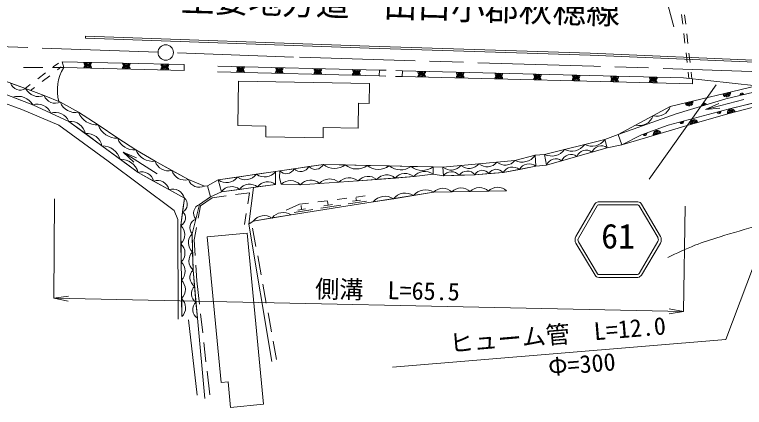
# Model space of a CAD drawing. Units: millimetres, scale not verified. Extents: x 40000 to 680000, y 20000 to 380000.
# Drawn here: x 363745 to 439332, y 252738 to 293448 of the extents above; entities that cross this region are included whole.
import ezdxf
from ezdxf.enums import TextEntityAlignment as Align

# ---------------------------------------------------------------- set-up
doc = ezdxf.new("R2010")
doc.units = ezdxf.units.MM
doc.header["$LTSCALE"] = 1000
doc.linetypes.add('CHAIN', pattern=[18.5, 12, -1.5, 3.5, -1.5])
for name, color, linetype, lineweight in [('M-BGD', 7, 'Continuous', 13), ('M-BMK', 2, 'CHAIN', 13), ('M-BMK-SRVR', 3, 'Continuous', 13), ('M-STR-HTXT', 7, 'Continuous', 13), ('M-STR-STRC', 7, 'Continuous', 13)]:
    doc.layers.add(name, color=color, linetype=linetype, lineweight=lineweight)
doc.layers.add('M-BGD-HTXT', color=7, linetype='Continuous')
doc.styles.add('ＭＳ ゴシック', font='')
doc.styles.get('ＭＳ ゴシック').set_extended_font_data('MS Gothic')

# ---------------------------------------------------------------- blocks, each defined once
blk = doc.blocks.new('ﾌﾟﾛｯﾄﾏｰｸ-02')
at = {"color": 3, "linetype": 'Continuous', "lineweight": 13}
blk.add_circle((0, 0), 0.5, dxfattribs=at)
blk = doc.blocks.new('open_arrow')
at = {"color": 0, "linetype": 'Continuous', "lineweight": -2}
blk.add_lwpolyline([(7.5, 1.25), (0, 0), (7.5, -1.25)], dxfattribs=at)

msp = doc.modelspace()

# ---------------------------------------------------------------- linework, layer by layer
at = {"layer": 'M-BGD'}
for p, q in [((432833, 293458), (432946, 292465)), ((433137, 293436), (433250, 292442)), ((371075, 291012), (371082, 291211)), ((433059, 291471), (433172, 290477)), ((433364, 291449), (433477, 290455)), ((423367, 289443), (449397, 288342)), ((433285, 289484), (433398, 288490)), ((433590, 289461), (433703, 288468)), ((367753, 288018), (368281, 288421)), ((368182, 287717), (368584, 288024)), ((368675, 288566), (381313, 288266)), ((368675, 288566), (368835, 287962)), ((368675, 288566), (381313, 288266)), ((381313, 288266), (381299, 287666)), ((384786, 288117), (401531, 287698)), ((384786, 288117), (401531, 287698)), ((364659, 287962), (366659, 287962)), ((366163, 286806), (366958, 287412)), ((367659, 287962), (368835, 287962)), ((381299, 287666), (368835, 287962)), ((381299, 287666), (368835, 287962)), ((384771, 287517), (401516, 287098)), ((401516, 287098), (384771, 287517)), ((401534, 287698), (401516, 287098)), ((401534, 287698), (402223, 287676)), ((403222, 287645), (403911, 287624)), ((403907, 287624), (403892, 287024)), ((403907, 287624), (433009, 286900)), ((403907, 287624), (433009, 286900)), ((433512, 287497), (433587, 286835)), ((433816, 287474), (433893, 286800)), ((361756, 286922), (364890, 285778)), ((366592, 286504), (367387, 287110)), ((386869, 281949), (386952, 286558)), ((386952, 286558), (400490, 286313)), ((401516, 287098), (402204, 287077)), ((403204, 287045), (403892, 287024)), ((403892, 287024), (433962, 286276)), ((403892, 287024), (433962, 286276)), ((433009, 286900), (440570, 286048)), ((433009, 286900), (433956, 286793)), ((433962, 286276), (433956, 286793)), ((364890, 285778), (363323, 286350)), ((364840, 285796), (365368, 286199)), ((364890, 285778), (366806, 285065)), ((366806, 285065), (364890, 285778)), ((365394, 285591), (365796, 285897)), ((400490, 286313), (400453, 284241)), ((431657, 283917), (440570, 286048)), ((431657, 283917), (440570, 286048)), ((359463, 285426), (364511, 283624)), ((365623, 284091), (361489, 285675)), ((366806, 285065), (368484, 284382)), ((368484, 284382), (366806, 285065)), ((441021, 285565), (437412, 284721)), ((437412, 284721), (441021, 285565)), ((437649, 283631), (443133, 285009)), ((365623, 284091), (363556, 284883)), ((368484, 284382), (370371, 283327)), ((370371, 283327), (368484, 284382)), ((399324, 281667), (399371, 284261)), ((399371, 284261), (400453, 284241)), ((432272, 283174), (437412, 284721)), ((432272, 283174), (437412, 284721)), ((439272, 284654), (435286, 283624)), ((435286, 283624), (436676, 284242)), ((364511, 283624), (368313, 281976)), ((369366, 282380), (365623, 284091)), ((367494, 283236), (365623, 284091)), ((426272, 281016), (431657, 283917)), ((429862, 282950), (431657, 283917)), ((431432, 281971), (437649, 283631)), ((435286, 283624), (436801, 283758)), ((437629, 283178), (441505, 284173)), ((437629, 283178), (441505, 284173)), ((369366, 282380), (367494, 283236)), ((370371, 283327), (372405, 282020)), ((372405, 282020), (370371, 283327)), ((426272, 281016), (432272, 283174)), ((428067, 281983), (429862, 282950)), ((433411, 281960), (437629, 283178)), ((433411, 281960), (437629, 283178)), ((368313, 281976), (373426, 278266)), ((372797, 279841), (369366, 282380)), ((371081, 281111), (369366, 282380)), ((372405, 282020), (374425, 280624)), ((374425, 280624), (372405, 282020)), ((386869, 281949), (389779, 281896)), ((426272, 281016), (428067, 281983)), ((426642, 279966), (433411, 281960)), ((426642, 279966), (433411, 281960)), ((428677, 280981), (431432, 281971)), ((428677, 280981), (431432, 281971)), ((389779, 281896), (389759, 280781)), ((395719, 281733), (395700, 280673)), ((399324, 281667), (395719, 281733)), ((372797, 279841), (371081, 281111)), ((374425, 280624), (376297, 279443)), ((376297, 279443), (374425, 280624)), ((395700, 280673), (389759, 280781)), ((424873, 280500), (418635, 278965)), ((424873, 280500), (422794, 279989)), ((424873, 280500), (426272, 281016)), ((425111, 279649), (424873, 280500)), ((426272, 281016), (426642, 279966)), ((426642, 279966), (428677, 280981)), ((426642, 279966), (428677, 280981)), ((376543, 277086), (372797, 279841)), ((374670, 278463), (372797, 279841)), ((422794, 279989), (420715, 279477)), ((425111, 279649), (426642, 279966)), ((378497, 276942), (374982, 279189)), ((374982, 279189), (376381, 278592)), ((374982, 279189), (376111, 278171)), ((376297, 279443), (378317, 278248)), ((378317, 278248), (376297, 279443)), ((417648, 278863), (418635, 278965)), ((420715, 279477), (418635, 278965)), ((418635, 278965), (418833, 277856)), ((418833, 277856), (425111, 279649)), ((421972, 278752), (423542, 279201)), ((423542, 279201), (425111, 279649)), ((373426, 278266), (380278, 273152)), ((376543, 277086), (374670, 278463)), ((378317, 278248), (381748, 276347)), ((380032, 277297), (378317, 278248)), ((408113, 277645), (415569, 278329)), ((413705, 278158), (415569, 278329)), ((415569, 278329), (417648, 278863)), ((417648, 278863), (415569, 278329)), ((417648, 278863), (417723, 277735)), ((418833, 277856), (420403, 278304)), ((420403, 278304), (421972, 278752)), ((391200, 277251), (395725, 277924)), ((392708, 277475), (391200, 277251)), ((394216, 277700), (392708, 277475)), ((395725, 277924), (394216, 277700)), ((395725, 277924), (407089, 277668)), ((397997, 277873), (395725, 277924)), ((400270, 277822), (397997, 277873)), ((402543, 277771), (400270, 277822)), ((404816, 277720), (402543, 277771)), ((407089, 277668), (404816, 277720)), ((407089, 277668), (407088, 276918)), ((407089, 277668), (408113, 277645)), ((408113, 277645), (409977, 277816)), ((408157, 276739), (408113, 277645)), ((409977, 277816), (411841, 277987)), ((411841, 277987), (413705, 278158)), ((417723, 277735), (414336, 277066)), ((416029, 277400), (417723, 277735)), ((417723, 277735), (418833, 277856)), ((381331, 274427), (376543, 277086)), ((378139, 276199), (376543, 277086)), ((381748, 276347), (380032, 277297)), ((384842, 276306), (390779, 277189)), ((388800, 276894), (386821, 276600)), ((390779, 277189), (388800, 276894)), ((390779, 277189), (390772, 275827)), ((390779, 277189), (391200, 277251)), ((391194, 276522), (391200, 277251)), ((405083, 276665), (399335, 276205)), ((403167, 276512), (405083, 276665)), ((407088, 276918), (405083, 276665)), ((405083, 276665), (407088, 276918)), ((407088, 276918), (408157, 276739)), ((411425, 276858), (408157, 276739)), ((408157, 276739), (409791, 276799)), ((409791, 276799), (411425, 276858)), ((414336, 277066), (411425, 276858)), ((411425, 276858), (412881, 276962)), ((412881, 276962), (414336, 277066)), ((414336, 277066), (416029, 277400)), ((379735, 275313), (378139, 276199)), ((381748, 276347), (383413, 275667)), ((383413, 275667), (381748, 276347)), ((383713, 275686), (384842, 276306)), ((386821, 276600), (384842, 276306)), ((385178, 275094), (384842, 276306)), ((391359, 275878), (391194, 276522)), ((399335, 276205), (393335, 275819)), ((393335, 275819), (395335, 275947)), ((395335, 275947), (397335, 276076)), ((397335, 276076), (399335, 276205)), ((399335, 276205), (401251, 276358)), ((401251, 276358), (403167, 276512)), ((381331, 274427), (379735, 275313)), ((383413, 275667), (383713, 275686)), ((384030, 274563), (383713, 275686)), ((390772, 275827), (385178, 275094)), ((387043, 275338), (385178, 275094)), ((388908, 275583), (387043, 275338)), ((388483, 275527), (388015, 271717)), ((390772, 275827), (388908, 275583)), ((393335, 275819), (391359, 275878)), ((391359, 275878), (393335, 275819)), ((407143, 275030), (414703, 275174)), ((410923, 275102), (412813, 275138)), ((412813, 275138), (414703, 275174)), ((380957, 271585), (381331, 274427)), ((381144, 273006), (381331, 274427)), ((384030, 274563), (382904, 273781)), ((383001, 273631), (384219, 274463)), ((384030, 274563), (385178, 275094)), ((384219, 274463), (385648, 274656)), ((386639, 274790), (388068, 274983)), ((388068, 274983), (387890, 273835)), ((397146, 274287), (398138, 274415)), ((399156, 274164), (399083, 274457)), ((399129, 274543), (400051, 274661)), ((400889, 274035), (407143, 275030)), ((402974, 274366), (405058, 274698)), ((405058, 274698), (407143, 275030)), ((407143, 275030), (409033, 275066)), ((409033, 275066), (410923, 275102)), ((382904, 273781), (382125, 270728)), ((382515, 272255), (382904, 273781)), ((382760, 272355), (383001, 273631)), ((391882, 273176), (393249, 273785)), ((392376, 272679), (400889, 274035)), ((393249, 273785), (394170, 273904)), ((393475, 273259), (393410, 273655)), ((395162, 274032), (396154, 274159)), ((395479, 273376), (397517, 273700)), ((395773, 273625), (396686, 273770)), ((396229, 273698), (396142, 274081)), ((398290, 273823), (400208, 274129)), ((398741, 274098), (399571, 274230)), ((400889, 274035), (402974, 274366)), ((380278, 273152), (380644, 272220)), ((380957, 271585), (381144, 273006)), ((392706, 272934), (394628, 273240)), ((393077, 273196), (393873, 273323)), ((380644, 272220), (380685, 261875)), ((382125, 270728), (382515, 272255)), ((387737, 272847), (387559, 271699)), ((388457, 272056), (392376, 272679)), ((388457, 272056), (390417, 272368)), ((390417, 272368), (392376, 272679)), ((381068, 262145), (380957, 271585)), ((380979, 269697), (380957, 271585)), ((382333, 270096), (382574, 271372)), ((388015, 271717), (388457, 272056)), ((388015, 271717), (390395, 257496)), ((382176, 268843), (382125, 270728)), ((383697, 270399), (387833, 270796)), ((387833, 270796), (389536, 253067)), ((388401, 271318), (388744, 269431)), ((382447, 268479), (382333, 270096)), ((385146, 255313), (383697, 270399)), ((381001, 267809), (380979, 269697)), ((382227, 266958), (382176, 268843)), ((388922, 268447), (389280, 266480)), ((381023, 265921), (381001, 267809)), ((382379, 265302), (382227, 266958)), ((382630, 265863), (382517, 267481)), ((381046, 264033), (381023, 265921)), ((382901, 263437), (382630, 265863)), ((389459, 265496), (389816, 263528)), ((382530, 263646), (382379, 265302)), ((381068, 262145), (381046, 264033)), ((382682, 261990), (382530, 263646)), ((383235, 260456), (383012, 262443)), ((389995, 262544), (390352, 260576)), ((381748, 261815), (382639, 254017)), ((382682, 261990), (383447, 253658)), ((383568, 257474), (383346, 259462)), ((390531, 259592), (390874, 257706)), ((383950, 254054), (383679, 256480)), ((385146, 255313), (385856, 255382)), ((385856, 255382), (386110, 252738)), ((389536, 253067), (386110, 252738))]:
    msp.add_line(p, q, dxfattribs=at)
for points in [[(371075, 291012), (400460, 289969), (423360, 289243), (449383, 288142)], [(371082, 291211), (400467, 290169), (423367, 289443)], [(431432, 281971), (437649, 283631), (443133, 285009)], [(382125, 270728), (382227, 266958), (382682, 261990)]]:
    msp.add_lwpolyline(points, dxfattribs=at)
for centre, radius, start, end in [((371301, 287904), 400, 358.6399, 178.6399), ((371316, 288504), 400, 178.6399, 358.6399), ((371301, 287904), 300, 358.6399, 178.6399), ((371316, 288504), 300, 178.6399, 358.6399), ((371301, 287904), 200, 358.6399, 178.6399), ((371316, 288504), 200, 178.6399, 358.6399), ((371301, 287904), 100, 358.6399, 178.6399), ((371316, 288504), 100, 178.6399, 358.6399), ((375300, 287809), 400, 358.6399, 178.6399), ((375315, 288409), 400, 178.6399, 358.6399), ((375300, 287809), 300, 358.6399, 178.6399), ((375315, 288409), 300, 178.6399, 358.6399), ((375300, 287809), 200, 358.6399, 178.6399), ((375315, 288409), 200, 178.6399, 358.6399), ((375315, 288409), 100, 178.6399, 358.6399), ((379299, 287714), 400, 358.6399, 178.6399), ((379313, 288314), 400, 178.6399, 358.6399), ((379299, 287714), 300, 358.6399, 178.6399), ((379313, 288314), 300, 178.6399, 358.6399), ((379313, 288314), 200, 178.6399, 358.6399), ((379313, 288314), 100, 178.6399, 358.6399), ((387160, 288058), 400, 178.56669, 358.56669), ((387160, 288058), 300, 178.56669, 358.56669), ((387160, 288058), 200, 178.56669, 358.56669), ((387160, 288058), 100, 178.56669, 358.56669), ((372695, 285606), 4523, 148.59756, 194.83157), ((375300, 287809), 100, 358.6399, 178.6399), ((379299, 287714), 200, 358.6399, 178.6399), ((379299, 287714), 100, 358.6399, 178.6399), ((387145, 287458), 400, 358.56669, 178.56669), ((387145, 287458), 300, 358.56669, 178.56669), ((387145, 287458), 200, 358.56669, 178.56669), ((387145, 287458), 100, 358.56669, 178.56669), ((391144, 287358), 400, 358.56669, 178.56669), ((391159, 287958), 400, 178.56669, 358.56669), ((391144, 287358), 300, 358.56669, 178.56669), ((391159, 287958), 300, 178.56669, 358.56669), ((391144, 287358), 200, 358.56669, 178.56669), ((391159, 287958), 200, 178.56669, 358.56669), ((391144, 287358), 100, 358.56669, 178.56669), ((391159, 287958), 100, 178.56669, 358.56669), ((395143, 287258), 400, 358.56669, 178.56669), ((395158, 287857), 400, 178.56669, 358.56669), ((395143, 287258), 300, 358.56669, 178.56669), ((395158, 287857), 300, 178.56669, 358.56669), ((395143, 287258), 200, 358.56669, 178.56669), ((395158, 287857), 200, 178.56669, 358.56669), ((395143, 287258), 100, 358.56669, 178.56669), ((395158, 287857), 100, 178.56669, 358.56669), ((399142, 287158), 400, 358.56669, 178.56669), ((399157, 287757), 400, 178.56669, 358.56669), ((399142, 287158), 300, 358.56669, 178.56669), ((399157, 287757), 300, 178.56669, 358.56669), ((399142, 287158), 200, 358.56669, 178.56669), ((399157, 287757), 200, 178.56669, 358.56669), ((399142, 287158), 100, 358.56669, 178.56669), ((399157, 287757), 100, 178.56669, 358.56669), ((405891, 286974), 400, 358.57468, 178.57468), ((405906, 287574), 400, 178.57468, 358.57468), ((405891, 286974), 300, 358.57468, 178.57468), ((405906, 287574), 300, 178.57468, 358.57468), ((405906, 287574), 200, 178.57468, 358.57468), ((405906, 287574), 100, 178.57468, 358.57468), ((409890, 286875), 400, 358.57468, 178.57468), ((409905, 287475), 400, 178.57468, 358.57468), ((409905, 287475), 300, 178.57468, 358.57468), ((409905, 287475), 200, 178.57468, 358.57468), ((409905, 287475), 100, 178.57468, 358.57468), ((413904, 287375), 400, 178.57468, 358.57468), ((413904, 287375), 300, 178.57468, 358.57468), ((413904, 287375), 200, 178.57468, 358.57468), ((413904, 287375), 100, 178.57468, 358.57468), ((417903, 287276), 400, 178.57468, 358.57468), ((417903, 287276), 300, 178.57468, 358.57468), ((417903, 287276), 200, 178.57468, 358.57468), ((417903, 287276), 100, 178.57468, 358.57468), ((405891, 286974), 200, 358.57468, 178.57468), ((405891, 286974), 100, 358.57468, 178.57468), ((409890, 286875), 300, 358.57468, 178.57468), ((409890, 286875), 200, 358.57468, 178.57468), ((409890, 286875), 100, 358.57468, 178.57468), ((413889, 286775), 400, 358.57468, 178.57468), ((413889, 286775), 300, 358.57468, 178.57468), ((413889, 286775), 200, 358.57468, 178.57468), ((413889, 286775), 100, 358.57468, 178.57468), ((417888, 286676), 400, 358.57468, 178.57468), ((417888, 286676), 300, 358.57468, 178.57468), ((417888, 286676), 200, 358.57468, 178.57468), ((417888, 286676), 100, 358.57468, 178.57468), ((421886, 286576), 400, 358.57468, 178.57468), ((421901, 287176), 400, 178.57468, 358.57468), ((421886, 286576), 300, 358.57468, 178.57468), ((421901, 287176), 300, 178.57468, 358.57468), ((421886, 286576), 200, 358.57468, 178.57468), ((421901, 287176), 200, 178.57468, 358.57468), ((421886, 286576), 100, 358.57468, 178.57468), ((421901, 287176), 100, 178.57468, 358.57468), ((425885, 286477), 400, 358.57468, 178.57468), ((425900, 287077), 400, 178.57468, 358.57468), ((425885, 286477), 300, 358.57468, 178.57468), ((425900, 287077), 300, 178.57468, 358.57468), ((425885, 286477), 200, 358.57468, 178.57468), ((425900, 287077), 200, 178.57468, 358.57468), ((425885, 286477), 100, 358.57468, 178.57468), ((425900, 287077), 100, 178.57468, 358.57468), ((429884, 286377), 400, 358.57468, 178.57468), ((429899, 286977), 400, 178.57468, 358.57468), ((429884, 286377), 300, 358.57468, 178.57468), ((429899, 286977), 300, 178.57468, 358.57468), ((429884, 286377), 200, 358.57468, 178.57468), ((429899, 286977), 200, 178.57468, 358.57468), ((429884, 286377), 100, 358.57468, 178.57468), ((429899, 286977), 100, 178.57468, 358.57468), ((364336, 286693), 1070, 198.70569, 301.19733), ((366234, 286458), 1506, 206.84635, 292.33388), ((364113, 283244), 1731, 29.29093, 108.77205), ((367957, 285489), 1226, 200.20831, 295.49122), ((437493, 285312), 400, 193.44459, 13.44459), ((437493, 285312), 300, 193.44459, 13.44459), ((437493, 285312), 200, 193.44459, 13.44459), ((437493, 285312), 100, 193.44459, 13.44459), ((439073, 285110), 200, 13.15691, 193.15691), ((439073, 285110), 100, 13.15691, 193.15691), ((370042, 284954), 1659, 200.16388, 281.42093), ((433603, 284382), 400, 193.44459, 13.44459), ((433603, 284382), 300, 193.44459, 13.44459), ((433603, 284382), 200, 193.44459, 13.44459), ((433603, 284382), 100, 193.44459, 13.44459), ((435215, 284060), 200, 16.75112, 196.75112), ((366092, 282642), 1523, 22.94644, 107.93176), ((430238, 284402), 1499, 255.4724, 341.15955), ((435215, 284060), 100, 16.75112, 196.75112), ((437973, 283266), 400, 14.39724, 194.39724), ((437973, 283266), 300, 14.39724, 194.39724), ((437973, 283266), 200, 14.39724, 194.39724), ((367963, 281787), 1523, 22.94644, 107.93176), ((372268, 284043), 2028, 200.67786, 273.89397), ((428443, 283434), 1499, 255.4724, 341.15955), ((436692, 283375), 200, 194.94716, 14.94716), ((436692, 283375), 100, 194.94716, 14.94716), ((437973, 283266), 100, 14.39724, 194.39724), ((369496, 280762), 1624, 12.39476, 94.58313), ((374373, 282708), 2084, 199.25721, 271.44016), ((432827, 282343), 200, 194.94716, 14.94716), ((432827, 282343), 100, 194.94716, 14.94716), ((434127, 282167), 400, 16.10514, 196.10514), ((434127, 282167), 300, 16.10514, 196.10514), ((434127, 282167), 200, 16.10514, 196.10514), ((434127, 282167), 100, 16.10514, 196.10514), ((430289, 281041), 400, 16.41336, 196.41336), ((430289, 281041), 300, 16.41336, 196.41336), ((430289, 281041), 200, 16.41336, 196.41336), ((371211, 279492), 1624, 12.39476, 94.58313), ((376071, 281159), 1730, 197.99663, 277.50342), ((423539, 281442), 1633, 242.85125, 324.79286), ((429026, 281106), 200, 199.76788, 19.76788), ((429026, 281106), 100, 199.76788, 19.76788), ((430289, 281041), 100, 16.41336, 196.41336), ((372851, 277952), 1890, 15.69867, 91.64117), ((421460, 280930), 1633, 242.85125, 324.79286), ((424500, 278816), 1032, 53.70895, 158.15797), ((378082, 280155), 1922, 201.73782, 277.0186), ((419381, 280418), 1633, 242.85125, 324.79286), ((421361, 277920), 1032, 53.70895, 158.15797), ((422931, 278368), 1032, 53.70895, 158.15797), ((374724, 276574), 1890, 15.69867, 91.64117), ((379660, 278649), 1402, 196.62661, 285.39062), ((414555, 279134), 1295, 228.95223, 321.51895), ((416300, 279797), 1640, 243.54863, 325.29292), ((419792, 277472), 1032, 53.70895, 158.15797), ((391877, 277884), 927, 223.09006, 333.82402), ((393385, 278108), 927, 223.09006, 333.82402), ((394893, 278333), 927, 223.09006, 333.82402), ((396893, 279313), 1815, 229.93806, 307.48638), ((399166, 279262), 1815, 229.93806, 307.48638), ((401438, 279211), 1815, 229.93806, 307.48638), ((403711, 279160), 1815, 229.93806, 307.48638), ((405984, 279109), 1815, 229.93806, 307.48638), ((408963, 278622), 1295, 228.95223, 321.51895), ((410827, 278793), 1295, 228.95223, 321.51895), ((412691, 278964), 1295, 228.95223, 321.51895), ((413642, 276550), 865, 36.62029, 151.55094), ((415324, 276516), 1131, 51.42568, 150.90408), ((417017, 276851), 1131, 51.42568, 150.90408), ((376933, 275907), 1241, 13.62302, 108.2879), ((381376, 277698), 1402, 196.62661, 285.39062), ((387656, 277787), 1451, 234.87228, 322.0418), ((389635, 278081), 1451, 234.87228, 322.0418), ((400369, 275330), 1354, 49.38476, 139.77485), ((402285, 275483), 1354, 49.38476, 139.77485), ((404201, 275637), 1354, 49.38476, 139.77485), ((406220, 275724), 1476, 53.98413, 140.37036), ((408997, 276134), 1035, 39.93388, 144.23125), ((410631, 276194), 1035, 39.93388, 144.23125), ((412186, 276446), 865, 36.62029, 151.55094), ((378529, 275021), 1241, 13.62302, 108.2879), ((382887, 276757), 1211, 199.8179, 295.73681), ((385677, 277493), 1451, 234.87228, 322.0418), ((389958, 274807), 1305, 51.37543, 143.54807), ((392316, 274828), 1420, 44.20098, 132.35369), ((394403, 274830), 1455, 50.16378, 137.20077), ((396403, 274959), 1455, 50.16378, 137.20077), ((398403, 275087), 1455, 50.16378, 137.20077), ((380124, 274135), 1241, 13.62302, 108.2879), ((386228, 274318), 1305, 51.37543, 143.54807), ((388093, 274563), 1305, 51.37543, 143.54807), ((406288, 273687), 1593, 57.53452, 140.55583), ((408106, 274132), 1317, 45.21105, 136.96496), ((409996, 274168), 1317, 45.21105, 136.96496), ((411885, 274203), 1317, 45.21105, 136.96496), ((413775, 274239), 1317, 45.21105, 136.96496), ((380799, 273774), 842, 294.17041, 50.835), ((402119, 273023), 1593, 57.53452, 140.55583), ((404204, 273355), 1593, 57.53452, 140.55583), ((383267, 272876), 976, 111.84381, 219.53055), ((380612, 272353), 842, 294.17041, 50.835), ((391559, 271506), 1430, 55.12599, 142.96436), ((382878, 271349), 976, 111.84381, 219.53055), ((389599, 271194), 1430, 55.12599, 142.96436), ((380054, 270630), 1314, 314.74797, 46.60089), ((383061, 269810), 1311, 135.56462, 227.5195), ((380076, 268742), 1314, 314.74797, 46.60089), ((383112, 267925), 1311, 135.56462, 227.5195), ((380098, 266854), 1314, 314.74797, 46.60089), ((382964, 266191), 1064, 133.86675, 236.61825), ((380121, 264966), 1314, 314.74797, 46.60089), ((383116, 264535), 1064, 133.86675, 236.61825), ((380143, 263078), 1314, 314.74797, 46.60089), ((383268, 262878), 1064, 133.86675, 236.61825)]:
    msp.add_arc(centre, radius, start, end, dxfattribs=at)
msp.add_open_spline([(431402, 268291), (432337, 268707), (433255, 269165), (434209, 269538), (435063, 269874), (435941, 270150), (436815, 270430), (438129, 270850), (439469, 271183), (440781, 271610), (441268, 271769), (441746, 271952), (442229, 272123)], degree=3, knots=[0, 0, 0, 0, 1, 1, 1, 2, 2, 2, 3, 3, 3, 4, 4, 4, 4], dxfattribs=at)
at = {"layer": 'M-BMK'}
for p, q in [((392625, 289043), (380201, 289489)), ((423723, 288101), (392625, 289043)), ((442906, 287470), (423723, 288101))]:
    msp.add_line(p, q, dxfattribs=at)
msp.add_lwpolyline([(378602, 289547), (358050, 290286), (335058, 290871)], dxfattribs=at)
at = {"layer": 'M-STR-HTXT'}
for p, q in [((367886, 274352), (367814, 264044)), ((433030, 262672), (433197, 273599)), ((367814, 264044), (369319, 264262)), ((367814, 264044), (433030, 262672)), ((367814, 264044), (369308, 263762)), ((433030, 262672), (431525, 262453)), ((433030, 262672), (431536, 262953))]:
    msp.add_line(p, q, dxfattribs=at)
for points in [[(432014, 292178), (421412, 331541), (392429, 331541)], [(449077, 290734), (437406, 259766), (402893, 256909)]]:
    msp.add_lwpolyline(points, dxfattribs=at)
at = {"layer": 'M-STR-STRC'}
for p, q in [((436412, 286182), (429467, 276400)), ((423810, 273775), (421877, 270434)), ((424070, 273625), (422137, 270284)), ((428427, 273639), (430383, 270312)), ((428686, 273791), (430641, 270464)), ((422143, 269900), (424120, 266592)), ((430379, 269928), (428424, 266607)), ((421885, 269746), (423862, 266438)), ((430638, 269776), (428683, 266454))]:
    msp.add_line(p, q, dxfattribs=at)
for points in [[(428311, 274042), (426247, 274026), (424183, 274028)], [(428278, 273741), (426250, 273726), (424219, 273728)], [(428307, 266216), (426275, 266201), (424240, 266203)], [(428268, 266516), (426273, 266501), (424277, 266503)]]:
    msp.add_lwpolyline(points, dxfattribs=at)
for centre, radius, start, end in [((424200, 273601), 427, 92.25108, 155.97902), ((424240, 273538), 191, 96.49239, 152.91273), ((428257, 273551), 191, 27.47111, 83.89145), ((428297, 273615), 427, 24.40482, 88.13276), ((422504, 270098), 711, 151.7651, 209.62414), ((422504, 270098), 411, 151.7651, 209.62414), ((430017, 270123), 411, 330.75971, 28.61874), ((430017, 270123), 711, 330.75971, 28.61874), ((424353, 266804), 612, 216.71885, 259.30237), ((424289, 266706), 203, 213.95576, 273.11036), ((428255, 266719), 203, 267.27348, 326.42808), ((428190, 266817), 612, 281.08147, 323.665)]:
    msp.add_arc(centre, radius, start, end, dxfattribs=at)

# ---------------------------------------------------------------- block references
at = {"layer": 'M-BMK-SRVR', "xscale": 1600, "yscale": 1600, "rotation": 90}
msp.add_blockref('ﾌﾟﾛｯﾄﾏｰｸ-02', (379401, 289518), dxfattribs=at)
at = {"layer": 'M-STR-HTXT', "rotation": 105.1}
msp.add_blockref('open_arrow', (432014, 292178), dxfattribs=at)

# ---------------------------------------------------------------- texts
at = {"layer": 'M-BGD-HTXT', "style": 'ＭＳ ゴシック'}
msp.add_text('主要地方道\u3000山口小郡秋穂線', height=2566, rotation=358.284, dxfattribs=at).set_placement((403652, 292357), align=Align.BOTTOM_CENTER)
at = {"layer": 'M-STR-HTXT', "style": 'ＭＳ ゴシック'}
for s, rotation, p in [('側溝\u3000L=65.5', 358.795, (402332, 263417)), ('ヒューム管\u3000L=12.0', 4.733, (420108, 258836))]:
    msp.add_text(s, height=1833, rotation=rotation, dxfattribs=at).set_placement(p, align=Align.BOTTOM_CENTER)
msp.add_text('Φ=300', height=1833, rotation=4.733, dxfattribs=at).set_placement((425901, 258413), align=Align.TOP_RIGHT)
at = {"layer": 'M-STR-STRC', "style": 'ＭＳ ゴシック'}
msp.add_text('61', height=2566, dxfattribs=at).set_placement((424500, 268436), align=Align.BOTTOM_LEFT)

doc.saveas('drawing.dxf')
